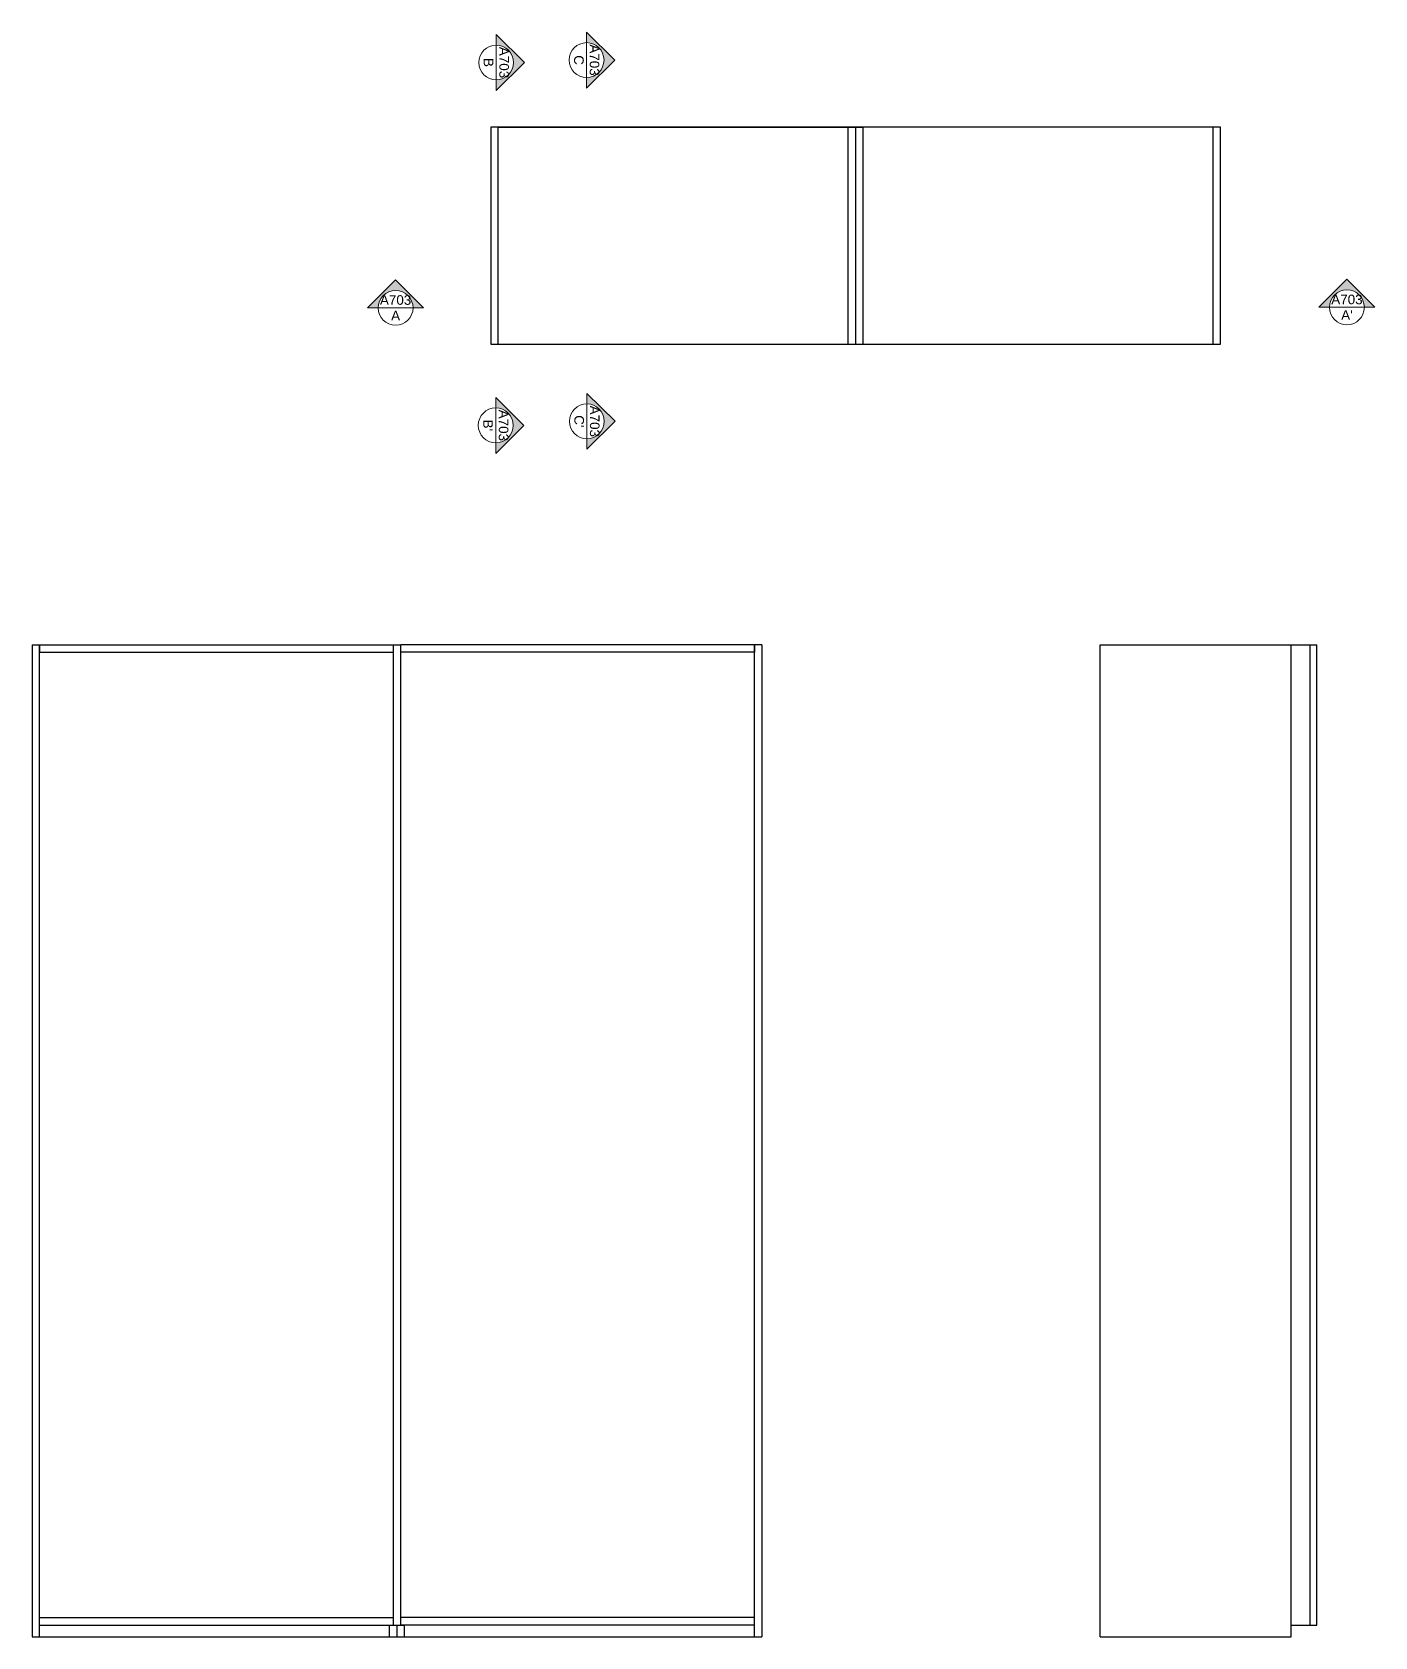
# Model space of a CAD drawing. Header units: millimetres. Extents: x 1628 to 5948, y -265 to 1722.
# Drawn here: x 1661.9 to 1934.2, y 701.9 to 1027.3 of the extents above; entities that cross this region are included whole.
import ezdxf
from ezdxf.enums import TextEntityAlignment as Align

# ---------------------------------------------------------------- set-up
doc = ezdxf.new("R2010")
doc.units = ezdxf.units.MM
doc.layers.get('0').update_dxf_attribs({"color": 8})
doc.layers.add('A-PRSP-1', color=7, linetype='Continuous', lineweight=40)
doc.layers.add('QUOTE', color=5, linetype='Continuous')
doc.styles.get("Standard").update_dxf_attribs({"font": 'Arial.ttf'})

# ---------------------------------------------------------------- blocks, each defined once
blk = doc.blocks.new('SYMBOL')
at = {"layer": 'A-PRSP-1', "linetype": 'Continuous', "lineweight": 20}
h = blk.add_hatch(color=256, dxfattribs=at)
h.dxf.hatch_style = 1
h.paths.add_polyline_path([(11.206, 4.948), (11.316, 4.948, -1), (11.678, 4.948), (11.788, 4.948), (11.497, 5.241)])
at = {"linetype": 'Continuous', "lineweight": 20}
blk.add_line((11.316, 4.948), (11.678, 4.948), dxfattribs=at)
at = {"layer": 'A-PRSP-1', "linetype": 'Continuous', "lineweight": 20}
for p, q in [((11.206, 4.948), (11.497, 5.241)), ((11.788, 4.948), (11.497, 5.241)), ((11.316, 4.948), (11.206, 4.948)), ((11.678, 4.948), (11.788, 4.948))]:
    blk.add_line(p, q, dxfattribs=at)
blk.add_circle((11.497, 4.948), 0.181, dxfattribs=at)
at = {"linetype": 'Continuous', "lineweight": 20}
for tag, p in [('TAVOLA', (11.497, 5.08)), ('SEZIONE', (11.497, 4.918))]:
    blk.add_attdef(tag, text='', height=0.1, dxfattribs=at).set_placement(p, align=Align.TOP_CENTER)

msp = doc.modelspace()

# ---------------------------------------------------------------- linework, layer by layer
for p, q in [((1902.91, 1008.07), (1754.91, 1008.07)), ((1754.91, 1008.07), (1754.91, 964.07)), ((1756.41, 964.07), (1756.41, 1008.07)), ((1756.41, 1008.07), (1827.41, 1008.07)), ((1827.41, 1008.07), (1828.91, 1008.07)), ((1827.41, 964.07), (1827.41, 1008.07)), ((1828.91, 1008.07), (1830.41, 1008.07)), ((1828.91, 1008.07), (1828.91, 964.07)), ((1830.41, 964.07), (1830.41, 1008.07)), ((1901.41, 964.07), (1901.41, 1008.07)), ((1902.91, 964.07), (1902.91, 1008.07)), ((1754.91, 964.07), (1902.91, 964.07)), ((1830.41, 964.07), (1901.41, 964.07)), ((1661.91, 903.09), (1661.91, 701.89)), ((1661.91, 903.09), (1736.66, 903.09)), ((1663.41, 854.66), (1663.41, 903.09)), ((1663.41, 903.09), (1663.41, 901.59)), ((1663.41, 901.59), (1735.16, 901.59)), ((1735.16, 903.09), (1735.16, 704.3)), ((1736.66, 704.3), (1736.66, 903.09)), ((1736.66, 704.3), (1736.66, 903.09)), ((1809.91, 903.09), (1736.66, 903.09)), ((1808.41, 901.59), (1736.66, 901.59)), ((1808.41, 854.66), (1808.41, 903.09)), ((1808.41, 903.09), (1808.41, 901.59)), ((1809.91, 903.09), (1809.91, 701.89)), ((1878.46, 701.89), (1878.46, 903.09)), ((1878.46, 903.09), (1917.2, 903.09)), ((1917.2, 701.89), (1917.2, 903.09)), ((1917.2, 903.09), (1922.46, 903.09)), ((1920.99, 903.08), (1920.99, 704.3)), ((1922.46, 704.3), (1922.46, 903.09)), ((1663.41, 806.24), (1663.41, 854.66)), ((1808.41, 806.24), (1808.41, 854.66)), ((1663.41, 757.81), (1663.41, 806.24)), ((1808.41, 757.81), (1808.41, 806.24)), ((1663.41, 701.89), (1663.41, 757.81)), ((1808.41, 701.89), (1808.41, 757.81)), ((1663.41, 705.8), (1735.16, 705.8)), ((1663.41, 704.3), (1735.16, 704.3)), ((1734.41, 701.89), (1734.41, 704.3)), ((1735.16, 704.3), (1736.66, 704.3)), ((1735.91, 701.89), (1735.91, 704.3)), ((1808.41, 705.8), (1736.66, 705.8)), ((1808.41, 704.3), (1736.66, 704.3)), ((1736.66, 704.3), (1737.41, 704.3)), ((1737.41, 701.89), (1737.41, 704.3)), ((1917.2, 704.3), (1922.46, 704.3)), ((1661.91, 701.89), (1809.91, 701.89)), ((1878.46, 701.89), (1917.2, 701.89))]:
    msp.add_line(p, q)

# ---------------------------------------------------------------- block references
at = {"layer": 'QUOTE', "xscale": 19.50110641980523, "yscale": 19.50110641980523, "zscale": 19.50110641980523, "rotation": 270}
for p, values in [((1659.53, 1245.36), {'SEZIONE': 'B', 'TAVOLA': 'A703'}), ((1677.86, 1245.86), {'SEZIONE': 'C', 'TAVOLA': 'A703'}), ((1677.91, 1172.6), {'SEZIONE': "C'", 'TAVOLA': 'A703'}), ((1659.43, 1171.78), {'SEZIONE': "B'", 'TAVOLA': 'A703'})]:
    msp.add_blockref('SYMBOL', p, dxfattribs=at).add_auto_attribs(values)
at = {"layer": 'QUOTE', "xscale": 19.50110641980523, "yscale": 19.50110641980523, "zscale": 19.50110641980523}
for p, values in [((1511.42, 874.91), {'SEZIONE': 'A', 'TAVOLA': 'A703'}), ((1704.33, 875.02), {'SEZIONE': "A'", 'TAVOLA': 'A703'})]:
    msp.add_blockref('SYMBOL', p, dxfattribs=at).add_auto_attribs(values)

doc.saveas('drawing.dxf')
